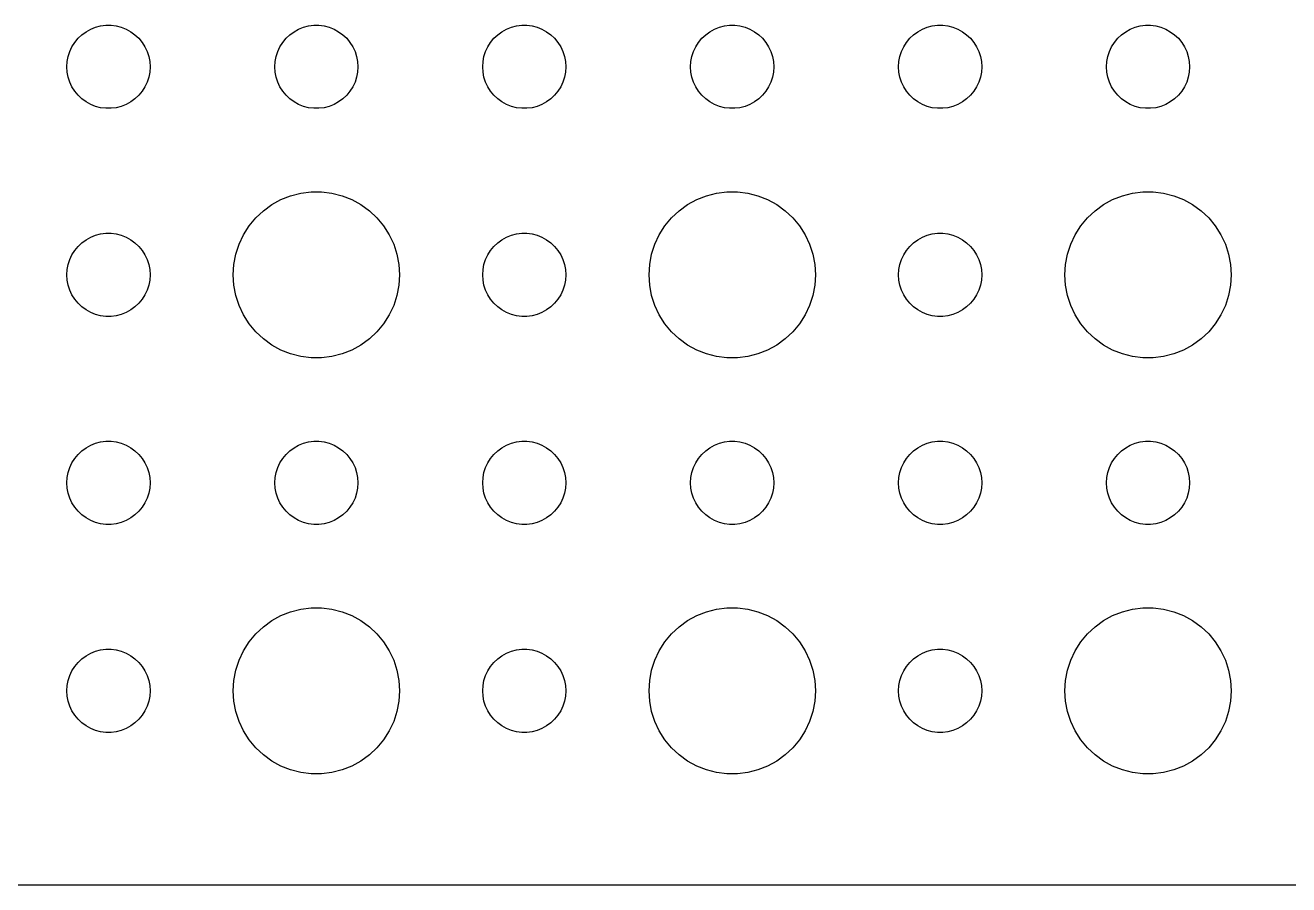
# Model space of a CAD drawing. Header units: metres. Extents: x -180 to 180, y -37 to 37.
# Drawn here: x 87 to 132.57, y -36.99 to -6 of the extents above; entities that cross this region are included whole.
import ezdxf

# ---------------------------------------------------------------- set-up
doc = ezdxf.new("R2010")
doc.units = ezdxf.units.M

msp = doc.modelspace()

# ---------------------------------------------------------------- linework, layer by layer
for p, q in [((88.9065, -6.47318), (89.0439, -6.34422)), ((89.0439, -6.34422), (89.1963, -6.23351)), ((89.1963, -6.23351), (89.3613, -6.14275)), ((89.3613, -6.14275), (89.5365, -6.07341)), ((89.5365, -6.07341), (89.7189, -6.02657)), ((89.7189, -6.02657), (89.9058, -6.00294)), ((89.9058, -6.00294), (90.0942, -6.00294)), ((90.0942, -6.00294), (90.2811, -6.02657)), ((90.2811, -6.02657), (90.4635, -6.07341)), ((90.4635, -6.07341), (90.6387, -6.14275)), ((90.6387, -6.14275), (90.8037, -6.23351)), ((90.8037, -6.23351), (90.9561, -6.34422)), ((90.9561, -6.34422), (91.0934, -6.47318)), ((96.4065, -6.47318), (96.5439, -6.34422)), ((96.5439, -6.34422), (96.6963, -6.23351)), ((96.6963, -6.23351), (96.8613, -6.14275)), ((96.8613, -6.14275), (97.0365, -6.07341)), ((97.0365, -6.07341), (97.2189, -6.02657)), ((97.2189, -6.02657), (97.4058, -6.00294)), ((97.4058, -6.00294), (97.5942, -6.00294)), ((97.5942, -6.00294), (97.7811, -6.02657)), ((97.7811, -6.02657), (97.9635, -6.07341)), ((97.9635, -6.07341), (98.1387, -6.14275)), ((98.1387, -6.14275), (98.3037, -6.23351)), ((98.3037, -6.23351), (98.4561, -6.34422)), ((98.4561, -6.34422), (98.5934, -6.47318)), ((103.907, -6.47318), (104.044, -6.34422)), ((104.044, -6.34422), (104.196, -6.23351)), ((104.196, -6.23351), (104.361, -6.14275)), ((104.361, -6.14275), (104.536, -6.07341)), ((104.536, -6.07341), (104.719, -6.02657)), ((104.719, -6.02657), (104.906, -6.00294)), ((104.906, -6.00294), (105.094, -6.00294)), ((105.094, -6.00294), (105.281, -6.02657)), ((105.281, -6.02657), (105.464, -6.07341)), ((105.464, -6.07341), (105.639, -6.14275)), ((105.639, -6.14275), (105.804, -6.23351)), ((105.804, -6.23351), (105.956, -6.34422)), ((105.956, -6.34422), (106.093, -6.47318)), ((111.407, -6.47318), (111.544, -6.34422)), ((111.544, -6.34422), (111.696, -6.23351)), ((111.696, -6.23351), (111.861, -6.14275)), ((111.861, -6.14275), (112.036, -6.07341)), ((112.036, -6.07341), (112.219, -6.02657)), ((112.219, -6.02657), (112.406, -6.00294)), ((112.406, -6.00294), (112.594, -6.00294)), ((112.594, -6.00294), (112.781, -6.02657)), ((112.781, -6.02657), (112.964, -6.07341)), ((112.964, -6.07341), (113.139, -6.14275)), ((113.139, -6.14275), (113.304, -6.23351)), ((113.304, -6.23351), (113.456, -6.34422)), ((113.456, -6.34422), (113.593, -6.47318)), ((118.907, -6.47318), (119.044, -6.34422)), ((119.044, -6.34422), (119.196, -6.23351)), ((119.196, -6.23351), (119.361, -6.14275)), ((119.361, -6.14275), (119.536, -6.07341)), ((119.536, -6.07341), (119.719, -6.02657)), ((119.719, -6.02657), (119.906, -6.00294)), ((119.906, -6.00294), (120.094, -6.00294)), ((120.094, -6.00294), (120.281, -6.02657)), ((120.281, -6.02657), (120.464, -6.07341)), ((120.464, -6.07341), (120.639, -6.14275)), ((120.639, -6.14275), (120.804, -6.23351)), ((120.804, -6.23351), (120.956, -6.34422)), ((120.956, -6.34422), (121.093, -6.47318)), ((126.407, -6.47318), (126.544, -6.34422)), ((126.544, -6.34422), (126.696, -6.23351)), ((126.696, -6.23351), (126.861, -6.14275)), ((126.861, -6.14275), (127.036, -6.07341)), ((127.036, -6.07341), (127.219, -6.02657)), ((127.219, -6.02657), (127.406, -6.00294)), ((127.406, -6.00294), (127.594, -6.00294)), ((127.594, -6.00294), (127.781, -6.02657)), ((127.781, -6.02657), (127.964, -6.07341)), ((127.964, -6.07341), (128.139, -6.14275)), ((128.139, -6.14275), (128.304, -6.23351)), ((128.304, -6.23351), (128.456, -6.34422)), ((128.456, -6.34422), (128.593, -6.47318)), ((88.6053, -6.9478), (88.6855, -6.77736)), ((88.6855, -6.77736), (88.7865, -6.61832)), ((88.7865, -6.61832), (88.9065, -6.47318)), ((91.0934, -6.47318), (91.2135, -6.61832)), ((91.2135, -6.61832), (91.3145, -6.77736)), ((91.3145, -6.77736), (91.3947, -6.9478)), ((96.1053, -6.9478), (96.1855, -6.77736)), ((96.1855, -6.77736), (96.2865, -6.61832)), ((96.2865, -6.61832), (96.4065, -6.47318)), ((98.5934, -6.47318), (98.7135, -6.61832)), ((98.7135, -6.61832), (98.8145, -6.77736)), ((98.8145, -6.77736), (98.8947, -6.9478)), ((103.605, -6.9478), (103.686, -6.77736)), ((103.686, -6.77736), (103.786, -6.61832)), ((103.786, -6.61832), (103.907, -6.47318)), ((106.093, -6.47318), (106.214, -6.61832)), ((106.214, -6.61832), (106.314, -6.77736)), ((106.314, -6.77736), (106.395, -6.9478)), ((111.105, -6.9478), (111.186, -6.77736)), ((111.186, -6.77736), (111.286, -6.61832)), ((111.286, -6.61832), (111.407, -6.47318)), ((113.593, -6.47318), (113.714, -6.61832)), ((113.714, -6.61832), (113.814, -6.77736)), ((113.814, -6.77736), (113.895, -6.9478)), ((118.605, -6.9478), (118.686, -6.77736)), ((118.686, -6.77736), (118.786, -6.61832)), ((118.786, -6.61832), (118.907, -6.47318)), ((121.093, -6.47318), (121.214, -6.61832)), ((121.214, -6.61832), (121.314, -6.77736)), ((121.314, -6.77736), (121.395, -6.9478)), ((126.105, -6.9478), (126.186, -6.77736)), ((126.186, -6.77736), (126.286, -6.61832)), ((126.286, -6.61832), (126.407, -6.47318)), ((128.593, -6.47318), (128.714, -6.61832)), ((128.714, -6.61832), (128.814, -6.77736)), ((128.814, -6.77736), (128.895, -6.9478)), ((88.5118, -7.312), (88.5471, -7.12695)), ((88.5471, -7.12695), (88.6053, -6.9478)), ((91.3947, -6.9478), (91.4529, -7.12695)), ((91.4529, -7.12695), (91.4882, -7.312)), ((96.0118, -7.312), (96.0471, -7.12695)), ((96.0471, -7.12695), (96.1053, -6.9478)), ((98.8947, -6.9478), (98.9529, -7.12695)), ((98.9529, -7.12695), (98.9882, -7.312)), ((103.512, -7.312), (103.547, -7.12695)), ((103.547, -7.12695), (103.605, -6.9478)), ((106.395, -6.9478), (106.453, -7.12695)), ((106.453, -7.12695), (106.488, -7.312)), ((111.012, -7.312), (111.047, -7.12695)), ((111.047, -7.12695), (111.105, -6.9478)), ((113.895, -6.9478), (113.953, -7.12695)), ((113.953, -7.12695), (113.988, -7.312)), ((118.512, -7.312), (118.547, -7.12695)), ((118.547, -7.12695), (118.605, -6.9478)), ((121.395, -6.9478), (121.453, -7.12695)), ((121.453, -7.12695), (121.488, -7.312)), ((126.012, -7.312), (126.047, -7.12695)), ((126.047, -7.12695), (126.105, -6.9478)), ((128.895, -6.9478), (128.953, -7.12695)), ((128.953, -7.12695), (128.988, -7.312)), ((88.5, -7.5), (88.5118, -7.312)), ((88.5118, -7.68799), (88.5, -7.5)), ((88.5471, -7.87303), (88.5118, -7.68799)), ((91.4882, -7.68799), (91.4529, -7.87303)), ((91.4882, -7.312), (91.5, -7.5)), ((91.5, -7.5), (91.4882, -7.68799)), ((96, -7.5), (96.0118, -7.312)), ((96.0118, -7.68799), (96, -7.5)), ((96.0471, -7.87303), (96.0118, -7.68799)), ((98.9882, -7.68799), (98.9529, -7.87303)), ((98.9882, -7.312), (99, -7.5)), ((99, -7.5), (98.9882, -7.68799)), ((103.5, -7.5), (103.512, -7.312)), ((103.512, -7.68799), (103.5, -7.5)), ((103.547, -7.87303), (103.512, -7.68799)), ((106.488, -7.68799), (106.453, -7.87303)), ((106.488, -7.312), (106.5, -7.5)), ((106.5, -7.5), (106.488, -7.68799)), ((111, -7.5), (111.012, -7.312)), ((111.012, -7.68799), (111, -7.5)), ((111.047, -7.87303), (111.012, -7.68799)), ((113.988, -7.68799), (113.953, -7.87303)), ((113.988, -7.312), (114, -7.5)), ((114, -7.5), (113.988, -7.68799)), ((118.5, -7.5), (118.512, -7.312)), ((118.512, -7.68799), (118.5, -7.5)), ((118.547, -7.87303), (118.512, -7.68799)), ((121.488, -7.68799), (121.453, -7.87303)), ((121.488, -7.312), (121.5, -7.5)), ((121.5, -7.5), (121.488, -7.68799)), ((126, -7.5), (126.012, -7.312)), ((126.012, -7.68799), (126, -7.5)), ((126.047, -7.87303), (126.012, -7.68799)), ((128.988, -7.68799), (128.953, -7.87303)), ((128.988, -7.312), (129, -7.5)), ((129, -7.5), (128.988, -7.68799)), ((88.6053, -8.05219), (88.5471, -7.87303)), ((88.6855, -8.22263), (88.6053, -8.05219)), ((91.3947, -8.05219), (91.3145, -8.22263)), ((91.4529, -7.87303), (91.3947, -8.05219)), ((96.1053, -8.05219), (96.0471, -7.87303)), ((96.1855, -8.22263), (96.1053, -8.05219)), ((98.8947, -8.05219), (98.8145, -8.22263)), ((98.9529, -7.87303), (98.8947, -8.05219)), ((103.605, -8.05219), (103.547, -7.87303)), ((103.686, -8.22263), (103.605, -8.05219)), ((106.395, -8.05219), (106.314, -8.22263)), ((106.453, -7.87303), (106.395, -8.05219)), ((111.105, -8.05219), (111.047, -7.87303)), ((111.186, -8.22263), (111.105, -8.05219)), ((113.895, -8.05219), (113.814, -8.22263)), ((113.953, -7.87303), (113.895, -8.05219)), ((118.605, -8.05219), (118.547, -7.87303)), ((118.686, -8.22263), (118.605, -8.05219)), ((121.395, -8.05219), (121.314, -8.22263)), ((121.453, -7.87303), (121.395, -8.05219)), ((126.105, -8.05219), (126.047, -7.87303)), ((126.186, -8.22263), (126.105, -8.05219)), ((128.895, -8.05219), (128.814, -8.22263)), ((128.953, -7.87303), (128.895, -8.05219)), ((88.7865, -8.38167), (88.6855, -8.22263)), ((88.9065, -8.52681), (88.7865, -8.38167)), ((89.0439, -8.65576), (88.9065, -8.52681)), ((89.1963, -8.76648), (89.0439, -8.65576)), ((90.9561, -8.65576), (90.8037, -8.76648)), ((91.0934, -8.52681), (90.9561, -8.65576)), ((91.2135, -8.38167), (91.0934, -8.52681)), ((91.3145, -8.22263), (91.2135, -8.38167)), ((96.2865, -8.38167), (96.1855, -8.22263)), ((96.4065, -8.52681), (96.2865, -8.38167)), ((96.5439, -8.65576), (96.4065, -8.52681)), ((96.6963, -8.76648), (96.5439, -8.65576)), ((98.4561, -8.65576), (98.3037, -8.76648)), ((98.5934, -8.52681), (98.4561, -8.65576)), ((98.7135, -8.38167), (98.5934, -8.52681)), ((98.8145, -8.22263), (98.7135, -8.38167)), ((103.786, -8.38167), (103.686, -8.22263)), ((103.907, -8.52681), (103.786, -8.38167)), ((104.044, -8.65576), (103.907, -8.52681)), ((104.196, -8.76648), (104.044, -8.65576)), ((105.956, -8.65576), (105.804, -8.76648)), ((106.093, -8.52681), (105.956, -8.65576)), ((106.214, -8.38167), (106.093, -8.52681)), ((106.314, -8.22263), (106.214, -8.38167)), ((111.286, -8.38167), (111.186, -8.22263)), ((111.407, -8.52681), (111.286, -8.38167)), ((111.544, -8.65576), (111.407, -8.52681)), ((111.696, -8.76648), (111.544, -8.65576)), ((113.456, -8.65576), (113.304, -8.76648)), ((113.593, -8.52681), (113.456, -8.65576)), ((113.714, -8.38167), (113.593, -8.52681)), ((113.814, -8.22263), (113.714, -8.38167)), ((118.786, -8.38167), (118.686, -8.22263)), ((118.907, -8.52681), (118.786, -8.38167)), ((119.044, -8.65576), (118.907, -8.52681)), ((119.196, -8.76648), (119.044, -8.65576)), ((120.956, -8.65576), (120.804, -8.76648)), ((121.093, -8.52681), (120.956, -8.65576)), ((121.214, -8.38167), (121.093, -8.52681)), ((121.314, -8.22263), (121.214, -8.38167)), ((126.286, -8.38167), (126.186, -8.22263)), ((126.407, -8.52681), (126.286, -8.38167)), ((126.544, -8.65576), (126.407, -8.52681)), ((126.696, -8.76648), (126.544, -8.65576)), ((128.456, -8.65576), (128.304, -8.76648)), ((128.593, -8.52681), (128.456, -8.65576)), ((128.714, -8.38167), (128.593, -8.52681)), ((128.814, -8.22263), (128.714, -8.38167)), ((89.3613, -8.85724), (89.1963, -8.76648)), ((89.5365, -8.92657), (89.3613, -8.85724)), ((89.7189, -8.97342), (89.5365, -8.92657)), ((89.9058, -8.99704), (89.7189, -8.97342)), ((90.0942, -8.99704), (89.9058, -8.99704)), ((90.2811, -8.97342), (90.0942, -8.99704)), ((90.4635, -8.92657), (90.2811, -8.97342)), ((90.6387, -8.85724), (90.4635, -8.92657)), ((90.8037, -8.76648), (90.6387, -8.85724)), ((96.8613, -8.85724), (96.6963, -8.76648)), ((97.0365, -8.92657), (96.8613, -8.85724)), ((97.2189, -8.97342), (97.0365, -8.92657)), ((97.4058, -8.99704), (97.2189, -8.97342)), ((97.5942, -8.99704), (97.4058, -8.99704)), ((97.7811, -8.97342), (97.5942, -8.99704)), ((97.9635, -8.92657), (97.7811, -8.97342)), ((98.1387, -8.85724), (97.9635, -8.92657)), ((98.3037, -8.76648), (98.1387, -8.85724)), ((104.361, -8.85724), (104.196, -8.76648)), ((104.536, -8.92657), (104.361, -8.85724)), ((104.719, -8.97342), (104.536, -8.92657)), ((104.906, -8.99704), (104.719, -8.97342)), ((105.094, -8.99704), (104.906, -8.99704)), ((105.281, -8.97342), (105.094, -8.99704)), ((105.464, -8.92657), (105.281, -8.97342)), ((105.639, -8.85724), (105.464, -8.92657)), ((105.804, -8.76648), (105.639, -8.85724)), ((111.861, -8.85724), (111.696, -8.76648)), ((112.036, -8.92657), (111.861, -8.85724)), ((112.219, -8.97342), (112.036, -8.92657)), ((112.406, -8.99704), (112.219, -8.97342)), ((112.594, -8.99704), (112.406, -8.99704)), ((112.781, -8.97342), (112.594, -8.99704)), ((112.964, -8.92657), (112.781, -8.97342)), ((113.139, -8.85724), (112.964, -8.92657)), ((113.304, -8.76648), (113.139, -8.85724)), ((119.361, -8.85724), (119.196, -8.76648)), ((119.536, -8.92657), (119.361, -8.85724)), ((119.719, -8.97342), (119.536, -8.92657)), ((119.906, -8.99704), (119.719, -8.97342)), ((120.094, -8.99704), (119.906, -8.99704)), ((120.281, -8.97342), (120.094, -8.99704)), ((120.464, -8.92657), (120.281, -8.97342)), ((120.639, -8.85724), (120.464, -8.92657)), ((120.804, -8.76648), (120.639, -8.85724)), ((126.861, -8.85724), (126.696, -8.76648)), ((127.036, -8.92657), (126.861, -8.85724)), ((127.219, -8.97342), (127.036, -8.92657)), ((127.406, -8.99704), (127.219, -8.97342)), ((127.594, -8.99704), (127.406, -8.99704)), ((127.781, -8.97342), (127.594, -8.99704)), ((127.964, -8.92657), (127.781, -8.97342)), ((128.139, -8.85724), (127.964, -8.92657)), ((128.304, -8.76648), (128.139, -8.85724)), ((95.8925, -12.467), (96.2227, -12.2855)), ((96.2227, -12.2855), (96.573, -12.1468)), ((96.573, -12.1468), (96.9379, -12.0531)), ((96.9379, -12.0531), (97.3116, -12.0059)), ((97.3116, -12.0059), (97.6884, -12.0059)), ((97.6884, -12.0059), (98.0621, -12.0531)), ((98.0621, -12.0531), (98.427, -12.1468)), ((98.427, -12.1468), (98.7773, -12.2855)), ((98.7773, -12.2855), (99.1075, -12.467)), ((110.893, -12.467), (111.223, -12.2855)), ((111.223, -12.2855), (111.573, -12.1468)), ((111.573, -12.1468), (111.938, -12.0531)), ((111.938, -12.0531), (112.312, -12.0059)), ((112.312, -12.0059), (112.688, -12.0059)), ((112.688, -12.0059), (113.062, -12.0531)), ((113.062, -12.0531), (113.427, -12.1468)), ((113.427, -12.1468), (113.777, -12.2855)), ((113.777, -12.2855), (114.107, -12.467)), ((125.893, -12.467), (126.223, -12.2855)), ((126.223, -12.2855), (126.573, -12.1468)), ((126.573, -12.1468), (126.938, -12.0531)), ((126.938, -12.0531), (127.312, -12.0059)), ((127.312, -12.0059), (127.688, -12.0059)), ((127.688, -12.0059), (128.062, -12.0531)), ((128.062, -12.0531), (128.427, -12.1468)), ((128.427, -12.1468), (128.777, -12.2855)), ((128.777, -12.2855), (129.107, -12.467)), ((95.3131, -12.9464), (95.5877, -12.6884)), ((95.5877, -12.6884), (95.8925, -12.467)), ((99.1075, -12.467), (99.4123, -12.6884)), ((99.4123, -12.6884), (99.6869, -12.9464)), ((110.313, -12.9464), (110.588, -12.6884)), ((110.588, -12.6884), (110.893, -12.467)), ((114.107, -12.467), (114.412, -12.6884)), ((114.412, -12.6884), (114.687, -12.9464)), ((125.313, -12.9464), (125.588, -12.6884)), ((125.588, -12.6884), (125.893, -12.467)), ((129.107, -12.467), (129.412, -12.6884)), ((129.412, -12.6884), (129.687, -12.9464)), ((95.073, -13.2366), (95.3131, -12.9464)), ((99.6869, -12.9464), (99.927, -13.2366)), ((110.073, -13.2366), (110.313, -12.9464)), ((114.687, -12.9464), (114.927, -13.2366)), ((125.073, -13.2366), (125.313, -12.9464)), ((129.687, -12.9464), (129.927, -13.2366)), ((89.1963, -13.7335), (89.3613, -13.6427)), ((89.3613, -13.6427), (89.5365, -13.5734)), ((89.5365, -13.5734), (89.7189, -13.5266)), ((89.7189, -13.5266), (89.9058, -13.5029)), ((89.9058, -13.5029), (90.0942, -13.5029)), ((90.0942, -13.5029), (90.2811, -13.5266)), ((90.2811, -13.5266), (90.4635, -13.5734)), ((90.4635, -13.5734), (90.6387, -13.6427)), ((90.6387, -13.6427), (90.8037, -13.7335)), ((94.7107, -13.8956), (94.8711, -13.5547)), ((94.8711, -13.5547), (95.073, -13.2366)), ((99.927, -13.2366), (100.129, -13.5547)), ((100.129, -13.5547), (100.289, -13.8956)), ((104.196, -13.7335), (104.361, -13.6427)), ((104.361, -13.6427), (104.536, -13.5734)), ((104.536, -13.5734), (104.719, -13.5266)), ((104.719, -13.5266), (104.906, -13.5029)), ((104.906, -13.5029), (105.094, -13.5029)), ((105.094, -13.5029), (105.281, -13.5266)), ((105.281, -13.5266), (105.464, -13.5734)), ((105.464, -13.5734), (105.639, -13.6427)), ((105.639, -13.6427), (105.804, -13.7335)), ((109.711, -13.8956), (109.871, -13.5547)), ((109.871, -13.5547), (110.073, -13.2366)), ((114.927, -13.2366), (115.129, -13.5547)), ((115.129, -13.5547), (115.289, -13.8956)), ((119.196, -13.7335), (119.361, -13.6427)), ((119.361, -13.6427), (119.536, -13.5734)), ((119.536, -13.5734), (119.719, -13.5266)), ((119.719, -13.5266), (119.906, -13.5029)), ((119.906, -13.5029), (120.094, -13.5029)), ((120.094, -13.5029), (120.281, -13.5266)), ((120.281, -13.5266), (120.464, -13.5734)), ((120.464, -13.5734), (120.639, -13.6427)), ((120.639, -13.6427), (120.804, -13.7335)), ((124.711, -13.8956), (124.871, -13.5547)), ((124.871, -13.5547), (125.073, -13.2366)), ((129.927, -13.2366), (130.129, -13.5547)), ((130.129, -13.5547), (130.289, -13.8956)), ((88.6855, -14.2774), (88.7865, -14.1183)), ((88.7865, -14.1183), (88.9065, -13.9732)), ((88.9065, -13.9732), (89.0439, -13.8442)), ((89.0439, -13.8442), (89.1963, -13.7335)), ((90.8037, -13.7335), (90.9561, -13.8442)), ((90.9561, -13.8442), (91.0934, -13.9732)), ((91.0934, -13.9732), (91.2135, -14.1183)), ((91.2135, -14.1183), (91.3145, -14.2774)), ((94.5943, -14.2539), (94.7107, -13.8956)), ((100.289, -13.8956), (100.406, -14.2539)), ((103.686, -14.2774), (103.786, -14.1183)), ((103.786, -14.1183), (103.907, -13.9732)), ((103.907, -13.9732), (104.044, -13.8442)), ((104.044, -13.8442), (104.196, -13.7335)), ((105.804, -13.7335), (105.956, -13.8442)), ((105.956, -13.8442), (106.093, -13.9732)), ((106.093, -13.9732), (106.214, -14.1183)), ((106.214, -14.1183), (106.314, -14.2774)), ((109.594, -14.2539), (109.711, -13.8956)), ((115.289, -13.8956), (115.406, -14.2539)), ((118.686, -14.2774), (118.786, -14.1183)), ((118.786, -14.1183), (118.907, -13.9732)), ((118.907, -13.9732), (119.044, -13.8442)), ((119.044, -13.8442), (119.196, -13.7335)), ((120.804, -13.7335), (120.956, -13.8442)), ((120.956, -13.8442), (121.093, -13.9732)), ((121.093, -13.9732), (121.214, -14.1183)), ((121.214, -14.1183), (121.314, -14.2774)), ((124.594, -14.2539), (124.711, -13.8956)), ((130.289, -13.8956), (130.406, -14.2539)), ((88.5471, -14.627), (88.6053, -14.4478)), ((88.6053, -14.4478), (88.6855, -14.2774)), ((91.3145, -14.2774), (91.3947, -14.4478)), ((91.3947, -14.4478), (91.4529, -14.627)), ((94.5237, -14.624), (94.5943, -14.2539)), ((100.406, -14.2539), (100.476, -14.624)), ((103.547, -14.627), (103.605, -14.4478)), ((103.605, -14.4478), (103.686, -14.2774)), ((106.314, -14.2774), (106.395, -14.4478)), ((106.395, -14.4478), (106.453, -14.627)), ((109.524, -14.624), (109.594, -14.2539)), ((115.406, -14.2539), (115.476, -14.624)), ((118.547, -14.627), (118.605, -14.4478)), ((118.605, -14.4478), (118.686, -14.2774)), ((121.314, -14.2774), (121.395, -14.4478)), ((121.395, -14.4478), (121.453, -14.627)), ((124.524, -14.624), (124.594, -14.2539)), ((130.406, -14.2539), (130.476, -14.624)), ((88.5, -15), (88.5118, -14.812)), ((88.5118, -15.188), (88.5, -15)), ((88.5118, -14.812), (88.5471, -14.627)), ((91.4529, -14.627), (91.4882, -14.812)), ((91.4882, -14.812), (91.5, -15)), ((91.5, -15), (91.4882, -15.188)), ((94.5, -15), (94.5237, -14.624)), ((94.5237, -15.376), (94.5, -15)), ((100.476, -14.624), (100.5, -15)), ((100.5, -15), (100.476, -15.376)), ((103.5, -15), (103.512, -14.812)), ((103.512, -15.188), (103.5, -15)), ((103.512, -14.812), (103.547, -14.627)), ((106.453, -14.627), (106.488, -14.812)), ((106.488, -14.812), (106.5, -15)), ((106.5, -15), (106.488, -15.188)), ((109.5, -15), (109.524, -14.624)), ((109.524, -15.376), (109.5, -15)), ((115.476, -14.624), (115.5, -15)), ((115.5, -15), (115.476, -15.376)), ((118.5, -15), (118.512, -14.812)), ((118.512, -15.188), (118.5, -15)), ((118.512, -14.812), (118.547, -14.627)), ((121.453, -14.627), (121.488, -14.812)), ((121.488, -14.812), (121.5, -15)), ((121.5, -15), (121.488, -15.188)), ((124.5, -15), (124.524, -14.624)), ((124.524, -15.376), (124.5, -15)), ((130.476, -14.624), (130.5, -15)), ((130.5, -15), (130.476, -15.376)), ((88.5471, -15.373), (88.5118, -15.188)), ((88.6053, -15.5522), (88.5471, -15.373)), ((91.4529, -15.373), (91.3947, -15.5522)), ((91.4882, -15.188), (91.4529, -15.373)), ((94.5943, -15.7461), (94.5237, -15.376)), ((100.476, -15.376), (100.406, -15.7461)), ((103.547, -15.373), (103.512, -15.188)), ((103.605, -15.5522), (103.547, -15.373)), ((106.453, -15.373), (106.395, -15.5522)), ((106.488, -15.188), (106.453, -15.373)), ((109.594, -15.7461), (109.524, -15.376)), ((115.476, -15.376), (115.406, -15.7461)), ((118.547, -15.373), (118.512, -15.188)), ((118.605, -15.5522), (118.547, -15.373)), ((121.453, -15.373), (121.395, -15.5522)), ((121.488, -15.188), (121.453, -15.373)), ((124.594, -15.7461), (124.524, -15.376)), ((130.476, -15.376), (130.406, -15.7461)), ((88.6855, -15.7226), (88.6053, -15.5522)), ((88.7865, -15.8817), (88.6855, -15.7226)), ((88.9065, -16.0268), (88.7865, -15.8817)), ((91.2135, -15.8817), (91.0934, -16.0268)), ((91.3145, -15.7226), (91.2135, -15.8817)), ((91.3947, -15.5522), (91.3145, -15.7226)), ((94.7107, -16.1044), (94.5943, -15.7461)), ((100.406, -15.7461), (100.289, -16.1044)), ((103.686, -15.7226), (103.605, -15.5522)), ((103.786, -15.8817), (103.686, -15.7226)), ((103.907, -16.0268), (103.786, -15.8817)), ((106.214, -15.8817), (106.093, -16.0268)), ((106.314, -15.7226), (106.214, -15.8817)), ((106.395, -15.5522), (106.314, -15.7226)), ((109.711, -16.1044), (109.594, -15.7461)), ((115.406, -15.7461), (115.289, -16.1044)), ((118.686, -15.7226), (118.605, -15.5522)), ((118.786, -15.8817), (118.686, -15.7226)), ((118.907, -16.0268), (118.786, -15.8817)), ((121.214, -15.8817), (121.093, -16.0268)), ((121.314, -15.7226), (121.214, -15.8817)), ((121.395, -15.5522), (121.314, -15.7226)), ((124.711, -16.1044), (124.594, -15.7461)), ((130.406, -15.7461), (130.289, -16.1044)), ((89.0439, -16.1558), (88.9065, -16.0268)), ((89.1963, -16.2665), (89.0439, -16.1558)), ((89.3613, -16.3572), (89.1963, -16.2665)), ((89.5365, -16.4266), (89.3613, -16.3572)), ((90.6387, -16.3572), (90.4635, -16.4266)), ((90.8037, -16.2665), (90.6387, -16.3572)), ((90.9561, -16.1558), (90.8037, -16.2665)), ((91.0934, -16.0268), (90.9561, -16.1558)), ((94.8711, -16.4453), (94.7107, -16.1044)), ((100.289, -16.1044), (100.129, -16.4453)), ((104.044, -16.1558), (103.907, -16.0268)), ((104.196, -16.2665), (104.044, -16.1558)), ((104.361, -16.3572), (104.196, -16.2665)), ((104.536, -16.4266), (104.361, -16.3572)), ((105.639, -16.3572), (105.464, -16.4266)), ((105.804, -16.2665), (105.639, -16.3572)), ((105.956, -16.1558), (105.804, -16.2665)), ((106.093, -16.0268), (105.956, -16.1558)), ((109.871, -16.4453), (109.711, -16.1044)), ((115.289, -16.1044), (115.129, -16.4453)), ((119.044, -16.1558), (118.907, -16.0268)), ((119.196, -16.2665), (119.044, -16.1558)), ((119.361, -16.3572), (119.196, -16.2665)), ((119.536, -16.4266), (119.361, -16.3572)), ((120.639, -16.3572), (120.464, -16.4266)), ((120.804, -16.2665), (120.639, -16.3572)), ((120.956, -16.1558), (120.804, -16.2665)), ((121.093, -16.0268), (120.956, -16.1558)), ((124.871, -16.4453), (124.711, -16.1044)), ((130.289, -16.1044), (130.129, -16.4453)), ((89.7189, -16.4734), (89.5365, -16.4266)), ((89.9058, -16.497), (89.7189, -16.4734)), ((90.0942, -16.497), (89.9058, -16.497)), ((90.2811, -16.4734), (90.0942, -16.497)), ((90.4635, -16.4266), (90.2811, -16.4734)), ((95.073, -16.7634), (94.8711, -16.4453)), ((95.3131, -17.0536), (95.073, -16.7634)), ((99.927, -16.7634), (99.6869, -17.0536)), ((100.129, -16.4453), (99.927, -16.7634)), ((104.719, -16.4734), (104.536, -16.4266)), ((104.906, -16.497), (104.719, -16.4734)), ((105.094, -16.497), (104.906, -16.497)), ((105.281, -16.4734), (105.094, -16.497)), ((105.464, -16.4266), (105.281, -16.4734)), ((110.073, -16.7634), (109.871, -16.4453)), ((110.313, -17.0536), (110.073, -16.7634)), ((114.927, -16.7634), (114.687, -17.0536)), ((115.129, -16.4453), (114.927, -16.7634)), ((119.719, -16.4734), (119.536, -16.4266)), ((119.906, -16.497), (119.719, -16.4734)), ((120.094, -16.497), (119.906, -16.497)), ((120.281, -16.4734), (120.094, -16.497)), ((120.464, -16.4266), (120.281, -16.4734)), ((125.073, -16.7634), (124.871, -16.4453)), ((125.313, -17.0536), (125.073, -16.7634)), ((129.927, -16.7634), (129.687, -17.0536)), ((130.129, -16.4453), (129.927, -16.7634)), ((95.5877, -17.3115), (95.3131, -17.0536)), ((95.8925, -17.533), (95.5877, -17.3115)), ((99.4123, -17.3115), (99.1075, -17.533)), ((99.6869, -17.0536), (99.4123, -17.3115)), ((110.588, -17.3115), (110.313, -17.0536)), ((110.893, -17.533), (110.588, -17.3115)), ((114.412, -17.3115), (114.107, -17.533)), ((114.687, -17.0536), (114.412, -17.3115)), ((125.588, -17.3115), (125.313, -17.0536)), ((125.893, -17.533), (125.588, -17.3115)), ((129.412, -17.3115), (129.107, -17.533)), ((129.687, -17.0536), (129.412, -17.3115)), ((96.2227, -17.7145), (95.8925, -17.533)), ((96.573, -17.8532), (96.2227, -17.7145)), ((98.7773, -17.7145), (98.427, -17.8532)), ((99.1075, -17.533), (98.7773, -17.7145)), ((111.223, -17.7145), (110.893, -17.533)), ((111.573, -17.8532), (111.223, -17.7145)), ((113.777, -17.7145), (113.427, -17.8532)), ((114.107, -17.533), (113.777, -17.7145)), ((126.223, -17.7145), (125.893, -17.533)), ((126.573, -17.8532), (126.223, -17.7145)), ((128.777, -17.7145), (128.427, -17.8532)), ((129.107, -17.533), (128.777, -17.7145)), ((96.9379, -17.9469), (96.573, -17.8532)), ((97.3116, -17.9941), (96.9379, -17.9469)), ((97.6884, -17.9941), (97.3116, -17.9941)), ((98.0621, -17.9469), (97.6884, -17.9941)), ((98.427, -17.8532), (98.0621, -17.9469)), ((111.938, -17.9469), (111.573, -17.8532)), ((112.312, -17.9941), (111.938, -17.9469)), ((112.688, -17.9941), (112.312, -17.9941)), ((113.062, -17.9469), (112.688, -17.9941)), ((113.427, -17.8532), (113.062, -17.9469)), ((126.938, -17.9469), (126.573, -17.8532)), ((127.312, -17.9941), (126.938, -17.9469)), ((127.688, -17.9941), (127.312, -17.9941)), ((128.062, -17.9469), (127.688, -17.9941)), ((128.427, -17.8532), (128.062, -17.9469)), ((88.9065, -21.4732), (89.0439, -21.3442)), ((89.0439, -21.3442), (89.1963, -21.2335)), ((89.1963, -21.2335), (89.3613, -21.1427)), ((89.3613, -21.1427), (89.5365, -21.0734)), ((89.5365, -21.0734), (89.7189, -21.0266)), ((89.7189, -21.0266), (89.9058, -21.003)), ((89.9058, -21.003), (90.0942, -21.003)), ((90.0942, -21.003), (90.2811, -21.0266)), ((90.2811, -21.0266), (90.4635, -21.0734)), ((90.4635, -21.0734), (90.6387, -21.1427)), ((90.6387, -21.1427), (90.8037, -21.2335)), ((90.8037, -21.2335), (90.9561, -21.3442)), ((90.9561, -21.3442), (91.0934, -21.4732)), ((96.4065, -21.4732), (96.5439, -21.3442)), ((96.5439, -21.3442), (96.6963, -21.2335)), ((96.6963, -21.2335), (96.8613, -21.1427)), ((96.8613, -21.1427), (97.0365, -21.0734)), ((97.0365, -21.0734), (97.2189, -21.0266)), ((97.2189, -21.0266), (97.4058, -21.003)), ((97.4058, -21.003), (97.5942, -21.003)), ((97.5942, -21.003), (97.7811, -21.0266)), ((97.7811, -21.0266), (97.9635, -21.0734)), ((97.9635, -21.0734), (98.1387, -21.1427)), ((98.1387, -21.1427), (98.3037, -21.2335)), ((98.3037, -21.2335), (98.4561, -21.3442)), ((98.4561, -21.3442), (98.5934, -21.4732)), ((103.907, -21.4732), (104.044, -21.3442)), ((104.044, -21.3442), (104.196, -21.2335)), ((104.196, -21.2335), (104.361, -21.1427)), ((104.361, -21.1427), (104.536, -21.0734)), ((104.536, -21.0734), (104.719, -21.0266)), ((104.719, -21.0266), (104.906, -21.003)), ((104.906, -21.003), (105.094, -21.003)), ((105.094, -21.003), (105.281, -21.0266)), ((105.281, -21.0266), (105.464, -21.0734)), ((105.464, -21.0734), (105.639, -21.1427)), ((105.639, -21.1427), (105.804, -21.2335)), ((105.804, -21.2335), (105.956, -21.3442)), ((105.956, -21.3442), (106.093, -21.4732)), ((111.407, -21.4732), (111.544, -21.3442)), ((111.544, -21.3442), (111.696, -21.2335)), ((111.696, -21.2335), (111.861, -21.1427)), ((111.861, -21.1427), (112.036, -21.0734)), ((112.036, -21.0734), (112.219, -21.0266)), ((112.219, -21.0266), (112.406, -21.003)), ((112.406, -21.003), (112.594, -21.003)), ((112.594, -21.003), (112.781, -21.0266)), ((112.781, -21.0266), (112.964, -21.0734)), ((112.964, -21.0734), (113.139, -21.1427)), ((113.139, -21.1427), (113.304, -21.2335)), ((113.304, -21.2335), (113.456, -21.3442)), ((113.456, -21.3442), (113.593, -21.4732)), ((118.907, -21.4732), (119.044, -21.3442)), ((119.044, -21.3442), (119.196, -21.2335)), ((119.196, -21.2335), (119.361, -21.1427)), ((119.361, -21.1427), (119.536, -21.0734)), ((119.536, -21.0734), (119.719, -21.0266)), ((119.719, -21.0266), (119.906, -21.003)), ((119.906, -21.003), (120.094, -21.003)), ((120.094, -21.003), (120.281, -21.0266)), ((120.281, -21.0266), (120.464, -21.0734)), ((120.464, -21.0734), (120.639, -21.1427)), ((120.639, -21.1427), (120.804, -21.2335)), ((120.804, -21.2335), (120.956, -21.3442)), ((120.956, -21.3442), (121.093, -21.4732)), ((126.407, -21.4732), (126.544, -21.3442)), ((126.544, -21.3442), (126.696, -21.2335)), ((126.696, -21.2335), (126.861, -21.1427)), ((126.861, -21.1427), (127.036, -21.0734)), ((127.036, -21.0734), (127.219, -21.0266)), ((127.219, -21.0266), (127.406, -21.003)), ((127.406, -21.003), (127.594, -21.003)), ((127.594, -21.003), (127.781, -21.0266)), ((127.781, -21.0266), (127.964, -21.0734)), ((127.964, -21.0734), (128.139, -21.1427)), ((128.139, -21.1427), (128.304, -21.2335)), ((128.304, -21.2335), (128.456, -21.3442)), ((128.456, -21.3442), (128.593, -21.4732)), ((88.6053, -21.9478), (88.6855, -21.7774)), ((88.6855, -21.7774), (88.7865, -21.6183)), ((88.7865, -21.6183), (88.9065, -21.4732)), ((91.0934, -21.4732), (91.2135, -21.6183)), ((91.2135, -21.6183), (91.3145, -21.7774)), ((91.3145, -21.7774), (91.3947, -21.9478)), ((96.1053, -21.9478), (96.1855, -21.7774)), ((96.1855, -21.7774), (96.2865, -21.6183)), ((96.2865, -21.6183), (96.4065, -21.4732)), ((98.5934, -21.4732), (98.7135, -21.6183)), ((98.7135, -21.6183), (98.8145, -21.7774)), ((98.8145, -21.7774), (98.8947, -21.9478)), ((103.605, -21.9478), (103.686, -21.7774)), ((103.686, -21.7774), (103.786, -21.6183)), ((103.786, -21.6183), (103.907, -21.4732)), ((106.093, -21.4732), (106.214, -21.6183)), ((106.214, -21.6183), (106.314, -21.7774)), ((106.314, -21.7774), (106.395, -21.9478)), ((111.105, -21.9478), (111.186, -21.7774)), ((111.186, -21.7774), (111.286, -21.6183)), ((111.286, -21.6183), (111.407, -21.4732)), ((113.593, -21.4732), (113.714, -21.6183)), ((113.714, -21.6183), (113.814, -21.7774)), ((113.814, -21.7774), (113.895, -21.9478)), ((118.605, -21.9478), (118.686, -21.7774)), ((118.686, -21.7774), (118.786, -21.6183)), ((118.786, -21.6183), (118.907, -21.4732)), ((121.093, -21.4732), (121.214, -21.6183)), ((121.214, -21.6183), (121.314, -21.7774)), ((121.314, -21.7774), (121.395, -21.9478)), ((126.105, -21.9478), (126.186, -21.7774)), ((126.186, -21.7774), (126.286, -21.6183)), ((126.286, -21.6183), (126.407, -21.4732)), ((128.593, -21.4732), (128.714, -21.6183)), ((128.714, -21.6183), (128.814, -21.7774)), ((128.814, -21.7774), (128.895, -21.9478)), ((88.5, -22.5), (88.5118, -22.312)), ((88.5118, -22.312), (88.5471, -22.127)), ((88.5471, -22.127), (88.6053, -21.9478)), ((91.3947, -21.9478), (91.4529, -22.127)), ((91.4529, -22.127), (91.4882, -22.312)), ((91.4882, -22.312), (91.5, -22.5)), ((96, -22.5), (96.0118, -22.312)), ((96.0118, -22.312), (96.0471, -22.127)), ((96.0471, -22.127), (96.1053, -21.9478)), ((98.8947, -21.9478), (98.9529, -22.127)), ((98.9529, -22.127), (98.9882, -22.312)), ((98.9882, -22.312), (99, -22.5)), ((103.5, -22.5), (103.512, -22.312)), ((103.512, -22.312), (103.547, -22.127)), ((103.547, -22.127), (103.605, -21.9478)), ((106.395, -21.9478), (106.453, -22.127)), ((106.453, -22.127), (106.488, -22.312)), ((106.488, -22.312), (106.5, -22.5)), ((111, -22.5), (111.012, -22.312)), ((111.012, -22.312), (111.047, -22.127)), ((111.047, -22.127), (111.105, -21.9478)), ((113.895, -21.9478), (113.953, -22.127)), ((113.953, -22.127), (113.988, -22.312)), ((113.988, -22.312), (114, -22.5)), ((118.5, -22.5), (118.512, -22.312)), ((118.512, -22.312), (118.547, -22.127)), ((118.547, -22.127), (118.605, -21.9478)), ((121.395, -21.9478), (121.453, -22.127)), ((121.453, -22.127), (121.488, -22.312)), ((121.488, -22.312), (121.5, -22.5)), ((126, -22.5), (126.012, -22.312)), ((126.012, -22.312), (126.047, -22.127)), ((126.047, -22.127), (126.105, -21.9478)), ((128.895, -21.9478), (128.953, -22.127)), ((128.953, -22.127), (128.988, -22.312)), ((128.988, -22.312), (129, -22.5)), ((88.5118, -22.688), (88.5, -22.5)), ((88.5471, -22.873), (88.5118, -22.688)), ((91.4882, -22.688), (91.4529, -22.873)), ((91.5, -22.5), (91.4882, -22.688)), ((96.0118, -22.688), (96, -22.5)), ((96.0471, -22.873), (96.0118, -22.688)), ((98.9882, -22.688), (98.9529, -22.873)), ((99, -22.5), (98.9882, -22.688)), ((103.512, -22.688), (103.5, -22.5)), ((103.547, -22.873), (103.512, -22.688)), ((106.488, -22.688), (106.453, -22.873)), ((106.5, -22.5), (106.488, -22.688)), ((111.012, -22.688), (111, -22.5)), ((111.047, -22.873), (111.012, -22.688)), ((113.988, -22.688), (113.953, -22.873)), ((114, -22.5), (113.988, -22.688)), ((118.512, -22.688), (118.5, -22.5)), ((118.547, -22.873), (118.512, -22.688)), ((121.488, -22.688), (121.453, -22.873)), ((121.5, -22.5), (121.488, -22.688)), ((126.012, -22.688), (126, -22.5)), ((126.047, -22.873), (126.012, -22.688)), ((128.988, -22.688), (128.953, -22.873)), ((129, -22.5), (128.988, -22.688)), ((88.6053, -23.0522), (88.5471, -22.873)), ((88.6855, -23.2226), (88.6053, -23.0522)), ((88.7865, -23.3817), (88.6855, -23.2226)), ((91.3145, -23.2226), (91.2135, -23.3817)), ((91.3947, -23.0522), (91.3145, -23.2226)), ((91.4529, -22.873), (91.3947, -23.0522)), ((96.1053, -23.0522), (96.0471, -22.873)), ((96.1855, -23.2226), (96.1053, -23.0522)), ((96.2865, -23.3817), (96.1855, -23.2226)), ((98.8145, -23.2226), (98.7135, -23.3817)), ((98.8947, -23.0522), (98.8145, -23.2226)), ((98.9529, -22.873), (98.8947, -23.0522)), ((103.605, -23.0522), (103.547, -22.873)), ((103.686, -23.2226), (103.605, -23.0522)), ((103.786, -23.3817), (103.686, -23.2226)), ((106.314, -23.2226), (106.214, -23.3817)), ((106.395, -23.0522), (106.314, -23.2226)), ((106.453, -22.873), (106.395, -23.0522)), ((111.105, -23.0522), (111.047, -22.873)), ((111.186, -23.2226), (111.105, -23.0522)), ((111.286, -23.3817), (111.186, -23.2226)), ((113.814, -23.2226), (113.714, -23.3817)), ((113.895, -23.0522), (113.814, -23.2226)), ((113.953, -22.873), (113.895, -23.0522)), ((118.605, -23.0522), (118.547, -22.873)), ((118.686, -23.2226), (118.605, -23.0522)), ((118.786, -23.3817), (118.686, -23.2226)), ((121.314, -23.2226), (121.214, -23.3817)), ((121.395, -23.0522), (121.314, -23.2226)), ((121.453, -22.873), (121.395, -23.0522)), ((126.105, -23.0522), (126.047, -22.873)), ((126.186, -23.2226), (126.105, -23.0522)), ((126.286, -23.3817), (126.186, -23.2226)), ((128.814, -23.2226), (128.714, -23.3817)), ((128.895, -23.0522), (128.814, -23.2226)), ((128.953, -22.873), (128.895, -23.0522)), ((88.9065, -23.5268), (88.7865, -23.3817)), ((89.0439, -23.6558), (88.9065, -23.5268)), ((89.1963, -23.7665), (89.0439, -23.6558)), ((90.9561, -23.6558), (90.8037, -23.7665)), ((91.0934, -23.5268), (90.9561, -23.6558)), ((91.2135, -23.3817), (91.0934, -23.5268)), ((96.4065, -23.5268), (96.2865, -23.3817)), ((96.5439, -23.6558), (96.4065, -23.5268)), ((96.6963, -23.7665), (96.5439, -23.6558)), ((98.4561, -23.6558), (98.3037, -23.7665)), ((98.5934, -23.5268), (98.4561, -23.6558)), ((98.7135, -23.3817), (98.5934, -23.5268)), ((103.907, -23.5268), (103.786, -23.3817)), ((104.044, -23.6558), (103.907, -23.5268)), ((104.196, -23.7665), (104.044, -23.6558)), ((105.956, -23.6558), (105.804, -23.7665)), ((106.093, -23.5268), (105.956, -23.6558)), ((106.214, -23.3817), (106.093, -23.5268)), ((111.407, -23.5268), (111.286, -23.3817)), ((111.544, -23.6558), (111.407, -23.5268)), ((111.696, -23.7665), (111.544, -23.6558)), ((113.456, -23.6558), (113.304, -23.7665)), ((113.593, -23.5268), (113.456, -23.6558)), ((113.714, -23.3817), (113.593, -23.5268)), ((118.907, -23.5268), (118.786, -23.3817)), ((119.044, -23.6558), (118.907, -23.5268)), ((119.196, -23.7665), (119.044, -23.6558)), ((120.956, -23.6558), (120.804, -23.7665)), ((121.093, -23.5268), (120.956, -23.6558)), ((121.214, -23.3817), (121.093, -23.5268)), ((126.407, -23.5268), (126.286, -23.3817)), ((126.544, -23.6558), (126.407, -23.5268)), ((126.696, -23.7665), (126.544, -23.6558)), ((128.456, -23.6558), (128.304, -23.7665)), ((128.593, -23.5268), (128.456, -23.6558)), ((128.714, -23.3817), (128.593, -23.5268)), ((89.3613, -23.8572), (89.1963, -23.7665)), ((89.5365, -23.9266), (89.3613, -23.8572)), ((89.7189, -23.9734), (89.5365, -23.9266)), ((89.9058, -23.997), (89.7189, -23.9734)), ((90.0942, -23.997), (89.9058, -23.997)), ((90.2811, -23.9734), (90.0942, -23.997)), ((90.4635, -23.9266), (90.2811, -23.9734)), ((90.6387, -23.8572), (90.4635, -23.9266)), ((90.8037, -23.7665), (90.6387, -23.8572)), ((96.8613, -23.8572), (96.6963, -23.7665)), ((97.0365, -23.9266), (96.8613, -23.8572)), ((97.2189, -23.9734), (97.0365, -23.9266)), ((97.4058, -23.997), (97.2189, -23.9734)), ((97.5942, -23.997), (97.4058, -23.997)), ((97.7811, -23.9734), (97.5942, -23.997)), ((97.9635, -23.9266), (97.7811, -23.9734)), ((98.1387, -23.8572), (97.9635, -23.9266)), ((98.3037, -23.7665), (98.1387, -23.8572)), ((104.361, -23.8572), (104.196, -23.7665)), ((104.536, -23.9266), (104.361, -23.8572)), ((104.719, -23.9734), (104.536, -23.9266)), ((104.906, -23.997), (104.719, -23.9734)), ((105.094, -23.997), (104.906, -23.997)), ((105.281, -23.9734), (105.094, -23.997)), ((105.464, -23.9266), (105.281, -23.9734)), ((105.639, -23.8572), (105.464, -23.9266)), ((105.804, -23.7665), (105.639, -23.8572)), ((111.861, -23.8572), (111.696, -23.7665)), ((112.036, -23.9266), (111.861, -23.8572)), ((112.219, -23.9734), (112.036, -23.9266)), ((112.406, -23.997), (112.219, -23.9734)), ((112.594, -23.997), (112.406, -23.997)), ((112.781, -23.9734), (112.594, -23.997)), ((112.964, -23.9266), (112.781, -23.9734)), ((113.139, -23.8572), (112.964, -23.9266)), ((113.304, -23.7665), (113.139, -23.8572)), ((119.361, -23.8572), (119.196, -23.7665)), ((119.536, -23.9266), (119.361, -23.8572)), ((119.719, -23.9734), (119.536, -23.9266)), ((119.906, -23.997), (119.719, -23.9734)), ((120.094, -23.997), (119.906, -23.997)), ((120.281, -23.9734), (120.094, -23.997)), ((120.464, -23.9266), (120.281, -23.9734)), ((120.639, -23.8572), (120.464, -23.9266)), ((120.804, -23.7665), (120.639, -23.8572)), ((126.861, -23.8572), (126.696, -23.7665)), ((127.036, -23.9266), (126.861, -23.8572)), ((127.219, -23.9734), (127.036, -23.9266)), ((127.406, -23.997), (127.219, -23.9734)), ((127.594, -23.997), (127.406, -23.997)), ((127.781, -23.9734), (127.594, -23.997)), ((127.964, -23.9266), (127.781, -23.9734)), ((128.139, -23.8572), (127.964, -23.9266)), ((128.304, -23.7665), (128.139, -23.8572)), ((95.8925, -27.467), (96.2227, -27.2855)), ((96.2227, -27.2855), (96.573, -27.1468)), ((96.573, -27.1468), (96.9379, -27.0531)), ((96.9379, -27.0531), (97.3116, -27.0059)), ((97.3116, -27.0059), (97.6884, -27.0059)), ((97.6884, -27.0059), (98.0621, -27.0531)), ((98.0621, -27.0531), (98.427, -27.1468)), ((98.427, -27.1468), (98.7773, -27.2855)), ((98.7773, -27.2855), (99.1075, -27.467)), ((110.893, -27.467), (111.223, -27.2855)), ((111.223, -27.2855), (111.573, -27.1468)), ((111.573, -27.1468), (111.938, -27.0531)), ((111.938, -27.0531), (112.312, -27.0059)), ((112.312, -27.0059), (112.688, -27.0059)), ((112.688, -27.0059), (113.062, -27.0531)), ((113.062, -27.0531), (113.427, -27.1468)), ((113.427, -27.1468), (113.777, -27.2855)), ((113.777, -27.2855), (114.107, -27.467)), ((125.893, -27.467), (126.223, -27.2855)), ((126.223, -27.2855), (126.573, -27.1468)), ((126.573, -27.1468), (126.938, -27.0531)), ((126.938, -27.0531), (127.312, -27.0059)), ((127.312, -27.0059), (127.688, -27.0059)), ((127.688, -27.0059), (128.062, -27.0531)), ((128.062, -27.0531), (128.427, -27.1468)), ((128.427, -27.1468), (128.777, -27.2855)), ((128.777, -27.2855), (129.107, -27.467)), ((95.3131, -27.9464), (95.5877, -27.6884)), ((95.5877, -27.6884), (95.8925, -27.467)), ((99.1075, -27.467), (99.4123, -27.6884)), ((99.4123, -27.6884), (99.6869, -27.9464)), ((110.313, -27.9464), (110.588, -27.6884)), ((110.588, -27.6884), (110.893, -27.467)), ((114.107, -27.467), (114.412, -27.6884)), ((114.412, -27.6884), (114.687, -27.9464)), ((125.313, -27.9464), (125.588, -27.6884)), ((125.588, -27.6884), (125.893, -27.467)), ((129.107, -27.467), (129.412, -27.6884)), ((129.412, -27.6884), (129.687, -27.9464)), ((94.8711, -28.5547), (95.073, -28.2366)), ((95.073, -28.2366), (95.3131, -27.9464)), ((99.6869, -27.9464), (99.927, -28.2366)), ((99.927, -28.2366), (100.129, -28.5547)), ((109.871, -28.5547), (110.073, -28.2366)), ((110.073, -28.2366), (110.313, -27.9464)), ((114.687, -27.9464), (114.927, -28.2366)), ((114.927, -28.2366), (115.129, -28.5547)), ((124.871, -28.5547), (125.073, -28.2366)), ((125.073, -28.2366), (125.313, -27.9464)), ((129.687, -27.9464), (129.927, -28.2366)), ((129.927, -28.2366), (130.129, -28.5547)), ((89.1963, -28.7335), (89.3613, -28.6427)), ((89.3613, -28.6427), (89.5365, -28.5734)), ((89.5365, -28.5734), (89.7189, -28.5266)), ((89.7189, -28.5266), (89.9058, -28.503)), ((89.9058, -28.503), (90.0942, -28.503)), ((90.0942, -28.503), (90.2811, -28.5266)), ((90.2811, -28.5266), (90.4635, -28.5734)), ((90.4635, -28.5734), (90.6387, -28.6427)), ((90.6387, -28.6427), (90.8037, -28.7335)), ((94.7107, -28.8956), (94.8711, -28.5547)), ((100.129, -28.5547), (100.289, -28.8956)), ((104.196, -28.7335), (104.361, -28.6427)), ((104.361, -28.6427), (104.536, -28.5734)), ((104.536, -28.5734), (104.719, -28.5266)), ((104.719, -28.5266), (104.906, -28.503)), ((104.906, -28.503), (105.094, -28.503)), ((105.094, -28.503), (105.281, -28.5266)), ((105.281, -28.5266), (105.464, -28.5734)), ((105.464, -28.5734), (105.639, -28.6427)), ((105.639, -28.6427), (105.804, -28.7335)), ((109.711, -28.8956), (109.871, -28.5547)), ((115.129, -28.5547), (115.289, -28.8956)), ((119.196, -28.7335), (119.361, -28.6427)), ((119.361, -28.6427), (119.536, -28.5734)), ((119.536, -28.5734), (119.719, -28.5266)), ((119.719, -28.5266), (119.906, -28.503)), ((119.906, -28.503), (120.094, -28.503)), ((120.094, -28.503), (120.281, -28.5266)), ((120.281, -28.5266), (120.464, -28.5734)), ((120.464, -28.5734), (120.639, -28.6427)), ((120.639, -28.6427), (120.804, -28.7335)), ((124.711, -28.8956), (124.871, -28.5547)), ((130.129, -28.5547), (130.289, -28.8956)), ((88.6855, -29.2774), (88.7865, -29.1183)), ((88.7865, -29.1183), (88.9065, -28.9732)), ((88.9065, -28.9732), (89.0439, -28.8442)), ((89.0439, -28.8442), (89.1963, -28.7335)), ((90.8037, -28.7335), (90.9561, -28.8442)), ((90.9561, -28.8442), (91.0934, -28.9732)), ((91.0934, -28.9732), (91.2135, -29.1183)), ((91.2135, -29.1183), (91.3145, -29.2774)), ((94.5943, -29.2539), (94.7107, -28.8956)), ((100.289, -28.8956), (100.406, -29.2539)), ((103.686, -29.2774), (103.786, -29.1183)), ((103.786, -29.1183), (103.907, -28.9732)), ((103.907, -28.9732), (104.044, -28.8442)), ((104.044, -28.8442), (104.196, -28.7335)), ((105.804, -28.7335), (105.956, -28.8442)), ((105.956, -28.8442), (106.093, -28.9732)), ((106.093, -28.9732), (106.214, -29.1183)), ((106.214, -29.1183), (106.314, -29.2774)), ((109.594, -29.2539), (109.711, -28.8956)), ((115.289, -28.8956), (115.406, -29.2539)), ((118.686, -29.2774), (118.786, -29.1183)), ((118.786, -29.1183), (118.907, -28.9732)), ((118.907, -28.9732), (119.044, -28.8442)), ((119.044, -28.8442), (119.196, -28.7335)), ((120.804, -28.7335), (120.956, -28.8442)), ((120.956, -28.8442), (121.093, -28.9732)), ((121.093, -28.9732), (121.214, -29.1183)), ((121.214, -29.1183), (121.314, -29.2774)), ((124.594, -29.2539), (124.711, -28.8956)), ((130.289, -28.8956), (130.406, -29.2539)), ((88.5471, -29.627), (88.6053, -29.4478)), ((88.6053, -29.4478), (88.6855, -29.2774)), ((91.3145, -29.2774), (91.3947, -29.4478)), ((91.3947, -29.4478), (91.4529, -29.627)), ((94.5237, -29.624), (94.5943, -29.2539)), ((100.406, -29.2539), (100.476, -29.624)), ((103.547, -29.627), (103.605, -29.4478)), ((103.605, -29.4478), (103.686, -29.2774)), ((106.314, -29.2774), (106.395, -29.4478)), ((106.395, -29.4478), (106.453, -29.627)), ((109.524, -29.624), (109.594, -29.2539)), ((115.406, -29.2539), (115.476, -29.624)), ((118.547, -29.627), (118.605, -29.4478)), ((118.605, -29.4478), (118.686, -29.2774)), ((121.314, -29.2774), (121.395, -29.4478)), ((121.395, -29.4478), (121.453, -29.627)), ((124.524, -29.624), (124.594, -29.2539)), ((130.406, -29.2539), (130.476, -29.624)), ((88.5, -30), (88.5118, -29.812)), ((88.5118, -30.188), (88.5, -30)), ((88.5118, -29.812), (88.5471, -29.627)), ((91.4529, -29.627), (91.4882, -29.812)), ((91.4882, -29.812), (91.5, -30)), ((91.5, -30), (91.4882, -30.188)), ((94.5, -30), (94.5237, -29.624)), ((94.5237, -30.376), (94.5, -30)), ((100.476, -29.624), (100.5, -30)), ((100.5, -30), (100.476, -30.376)), ((103.5, -30), (103.512, -29.812)), ((103.512, -30.188), (103.5, -30)), ((103.512, -29.812), (103.547, -29.627)), ((106.453, -29.627), (106.488, -29.812)), ((106.488, -29.812), (106.5, -30)), ((106.5, -30), (106.488, -30.188)), ((109.5, -30), (109.524, -29.624)), ((109.524, -30.376), (109.5, -30)), ((115.476, -29.624), (115.5, -30)), ((115.5, -30), (115.476, -30.376)), ((118.5, -30), (118.512, -29.812)), ((118.512, -30.188), (118.5, -30)), ((118.512, -29.812), (118.547, -29.627)), ((121.453, -29.627), (121.488, -29.812)), ((121.488, -29.812), (121.5, -30)), ((121.5, -30), (121.488, -30.188)), ((124.5, -30), (124.524, -29.624)), ((124.524, -30.376), (124.5, -30)), ((130.476, -29.624), (130.5, -30)), ((130.5, -30), (130.476, -30.376)), ((88.5471, -30.373), (88.5118, -30.188)), ((88.6053, -30.5522), (88.5471, -30.373)), ((91.4529, -30.373), (91.3947, -30.5522)), ((91.4882, -30.188), (91.4529, -30.373)), ((94.5943, -30.7461), (94.5237, -30.376)), ((100.476, -30.376), (100.406, -30.7461)), ((103.547, -30.373), (103.512, -30.188)), ((103.605, -30.5522), (103.547, -30.373)), ((106.453, -30.373), (106.395, -30.5522)), ((106.488, -30.188), (106.453, -30.373)), ((109.594, -30.7461), (109.524, -30.376)), ((115.476, -30.376), (115.406, -30.7461)), ((118.547, -30.373), (118.512, -30.188)), ((118.605, -30.5522), (118.547, -30.373)), ((121.453, -30.373), (121.395, -30.5522)), ((121.488, -30.188), (121.453, -30.373)), ((124.594, -30.7461), (124.524, -30.376)), ((130.476, -30.376), (130.406, -30.7461)), ((88.6855, -30.7226), (88.6053, -30.5522)), ((88.7865, -30.8817), (88.6855, -30.7226)), ((88.9065, -31.0268), (88.7865, -30.8817)), ((91.2135, -30.8817), (91.0934, -31.0268)), ((91.3145, -30.7226), (91.2135, -30.8817)), ((91.3947, -30.5522), (91.3145, -30.7226)), ((94.7107, -31.1044), (94.5943, -30.7461)), ((100.406, -30.7461), (100.289, -31.1044)), ((103.686, -30.7226), (103.605, -30.5522)), ((103.786, -30.8817), (103.686, -30.7226)), ((103.907, -31.0268), (103.786, -30.8817)), ((106.214, -30.8817), (106.093, -31.0268)), ((106.314, -30.7226), (106.214, -30.8817)), ((106.395, -30.5522), (106.314, -30.7226)), ((109.711, -31.1044), (109.594, -30.7461)), ((115.406, -30.7461), (115.289, -31.1044)), ((118.686, -30.7226), (118.605, -30.5522)), ((118.786, -30.8817), (118.686, -30.7226)), ((118.907, -31.0268), (118.786, -30.8817)), ((121.214, -30.8817), (121.093, -31.0268)), ((121.314, -30.7226), (121.214, -30.8817)), ((121.395, -30.5522), (121.314, -30.7226)), ((124.711, -31.1044), (124.594, -30.7461)), ((130.406, -30.7461), (130.289, -31.1044)), ((89.0439, -31.1558), (88.9065, -31.0268)), ((89.1963, -31.2665), (89.0439, -31.1558)), ((89.3613, -31.3572), (89.1963, -31.2665)), ((89.5365, -31.4266), (89.3613, -31.3572)), ((89.7189, -31.4734), (89.5365, -31.4266)), ((90.4635, -31.4266), (90.2811, -31.4734)), ((90.6387, -31.3572), (90.4635, -31.4266)), ((90.8037, -31.2665), (90.6387, -31.3572)), ((90.9561, -31.1558), (90.8037, -31.2665)), ((91.0934, -31.0268), (90.9561, -31.1558)), ((94.8711, -31.4453), (94.7107, -31.1044)), ((95.073, -31.7634), (94.8711, -31.4453)), ((100.129, -31.4453), (99.927, -31.7634)), ((100.289, -31.1044), (100.129, -31.4453)), ((104.044, -31.1558), (103.907, -31.0268)), ((104.196, -31.2665), (104.044, -31.1558)), ((104.361, -31.3572), (104.196, -31.2665)), ((104.536, -31.4266), (104.361, -31.3572)), ((104.719, -31.4734), (104.536, -31.4266)), ((105.464, -31.4266), (105.281, -31.4734)), ((105.639, -31.3572), (105.464, -31.4266)), ((105.804, -31.2665), (105.639, -31.3572)), ((105.956, -31.1558), (105.804, -31.2665)), ((106.093, -31.0268), (105.956, -31.1558)), ((109.871, -31.4453), (109.711, -31.1044)), ((110.073, -31.7634), (109.871, -31.4453)), ((115.129, -31.4453), (114.927, -31.7634)), ((115.289, -31.1044), (115.129, -31.4453)), ((119.044, -31.1558), (118.907, -31.0268)), ((119.196, -31.2665), (119.044, -31.1558)), ((119.361, -31.3572), (119.196, -31.2665)), ((119.536, -31.4266), (119.361, -31.3572)), ((119.719, -31.4734), (119.536, -31.4266)), ((120.464, -31.4266), (120.281, -31.4734)), ((120.639, -31.3572), (120.464, -31.4266)), ((120.804, -31.2665), (120.639, -31.3572)), ((120.956, -31.1558), (120.804, -31.2665)), ((121.093, -31.0268), (120.956, -31.1558)), ((124.871, -31.4453), (124.711, -31.1044)), ((125.073, -31.7634), (124.871, -31.4453)), ((130.129, -31.4453), (129.927, -31.7634)), ((130.289, -31.1044), (130.129, -31.4453)), ((89.9058, -31.497), (89.7189, -31.4734)), ((90.0942, -31.497), (89.9058, -31.497)), ((90.2811, -31.4734), (90.0942, -31.497)), ((95.3131, -32.0536), (95.073, -31.7634)), ((99.927, -31.7634), (99.6869, -32.0536)), ((104.906, -31.497), (104.719, -31.4734)), ((105.094, -31.497), (104.906, -31.497)), ((105.281, -31.4734), (105.094, -31.497)), ((110.313, -32.0536), (110.073, -31.7634)), ((114.927, -31.7634), (114.687, -32.0536)), ((119.906, -31.497), (119.719, -31.4734)), ((120.094, -31.497), (119.906, -31.497)), ((120.281, -31.4734), (120.094, -31.497)), ((125.313, -32.0536), (125.073, -31.7634)), ((129.927, -31.7634), (129.687, -32.0536)), ((95.5877, -32.3115), (95.3131, -32.0536)), ((95.8925, -32.533), (95.5877, -32.3115)), ((99.4123, -32.3115), (99.1075, -32.533)), ((99.6869, -32.0536), (99.4123, -32.3115)), ((110.588, -32.3115), (110.313, -32.0536)), ((110.893, -32.533), (110.588, -32.3115)), ((114.412, -32.3115), (114.107, -32.533)), ((114.687, -32.0536), (114.412, -32.3115)), ((125.588, -32.3115), (125.313, -32.0536)), ((125.893, -32.533), (125.588, -32.3115)), ((129.412, -32.3115), (129.107, -32.533)), ((129.687, -32.0536), (129.412, -32.3115)), ((96.2227, -32.7145), (95.8925, -32.533)), ((96.573, -32.8532), (96.2227, -32.7145)), ((98.7773, -32.7145), (98.427, -32.8532)), ((99.1075, -32.533), (98.7773, -32.7145)), ((111.223, -32.7145), (110.893, -32.533)), ((111.573, -32.8532), (111.223, -32.7145)), ((113.777, -32.7145), (113.427, -32.8532)), ((114.107, -32.533), (113.777, -32.7145)), ((126.223, -32.7145), (125.893, -32.533)), ((126.573, -32.8532), (126.223, -32.7145)), ((128.777, -32.7145), (128.427, -32.8532)), ((129.107, -32.533), (128.777, -32.7145)), ((96.9379, -32.9469), (96.573, -32.8532)), ((97.3116, -32.9941), (96.9379, -32.9469)), ((97.6884, -32.9941), (97.3116, -32.9941)), ((98.0621, -32.9469), (97.6884, -32.9941)), ((98.427, -32.8532), (98.0621, -32.9469)), ((111.938, -32.9469), (111.573, -32.8532)), ((112.312, -32.9941), (111.938, -32.9469)), ((112.688, -32.9941), (112.312, -32.9941)), ((113.062, -32.9469), (112.688, -32.9941)), ((113.427, -32.8532), (113.062, -32.9469)), ((126.938, -32.9469), (126.573, -32.8532)), ((127.312, -32.9941), (126.938, -32.9469)), ((127.688, -32.9941), (127.312, -32.9941)), ((128.062, -32.9469), (127.688, -32.9941)), ((128.427, -32.8532), (128.062, -32.9469)), ((-174.814, -36.9901), (174.814, -36.9901))]:
    msp.add_line(p, q)

doc.saveas('drawing.dxf')
